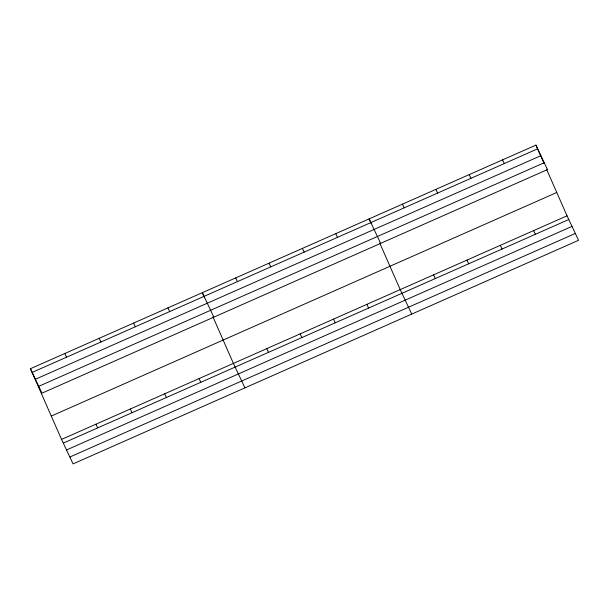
<?xml version="1.0" encoding="UTF-8"?>
<svg xmlns="http://www.w3.org/2000/svg" width="609" height="609" viewBox="0 0 609 609"><rect width="100%" height="100%" fill="white"/><g stroke="black" fill="none" stroke-linecap="round" stroke-linejoin="round"><path stroke-width="0.91" d="M30.45 368.704L535.935 145.102L547.453 169.584L41.968 393.178L30.45 368.704L61.547 439.416L73.065 463.898L578.55 240.296L567.032 215.822L546.577 169.302M32.193 372.396L537.678 148.802M35.413 379.255L540.906 155.66M38.74 386.319L544.225 162.725M51.285 416.084L556.771 192.482M61.547 439.416L567.032 215.822M63.283 443.116L568.768 219.522M66.51 449.975L571.996 226.373M69.837 457.039L575.322 233.445M502.577 159.862L504.313 163.555M533.667 230.575L535.41 234.275M469.212 174.616L470.955 178.315M500.309 245.336L502.044 249.035M435.854 189.376L437.589 193.076M466.943 260.096L468.686 263.788M402.488 204.129L404.231 207.829M433.585 274.849L435.321 278.549M380.648 243.372L369.123 218.89L371.026 223.214M411.737 314.084L400.22 289.61L379.765 243.082M335.765 233.65L337.5 237.343M366.862 304.363L368.597 308.063M302.399 248.403L304.142 252.103M333.496 319.124L335.239 322.823M269.041 263.164L270.777 266.864M300.138 333.884L301.874 337.576M235.675 277.917L237.419 281.617M266.772 348.637L268.516 352.337M213.835 317.152L202.317 292.678L204.213 297.002M244.932 387.872L233.407 363.398L212.952 316.87M167.939 307.88L169.683 311.58M199.036 378.6L200.78 382.3M133.569 323.09L135.312 326.782M164.666 393.802L166.402 397.502M99.198 338.292L100.934 341.992M130.288 409.012L132.031 412.712M64.82 353.494L66.564 357.194M95.918 424.214L97.661 427.914M535.935 145.102L540.876 156.338M541.637 158.066L543.921 163.25"/></g></svg>
